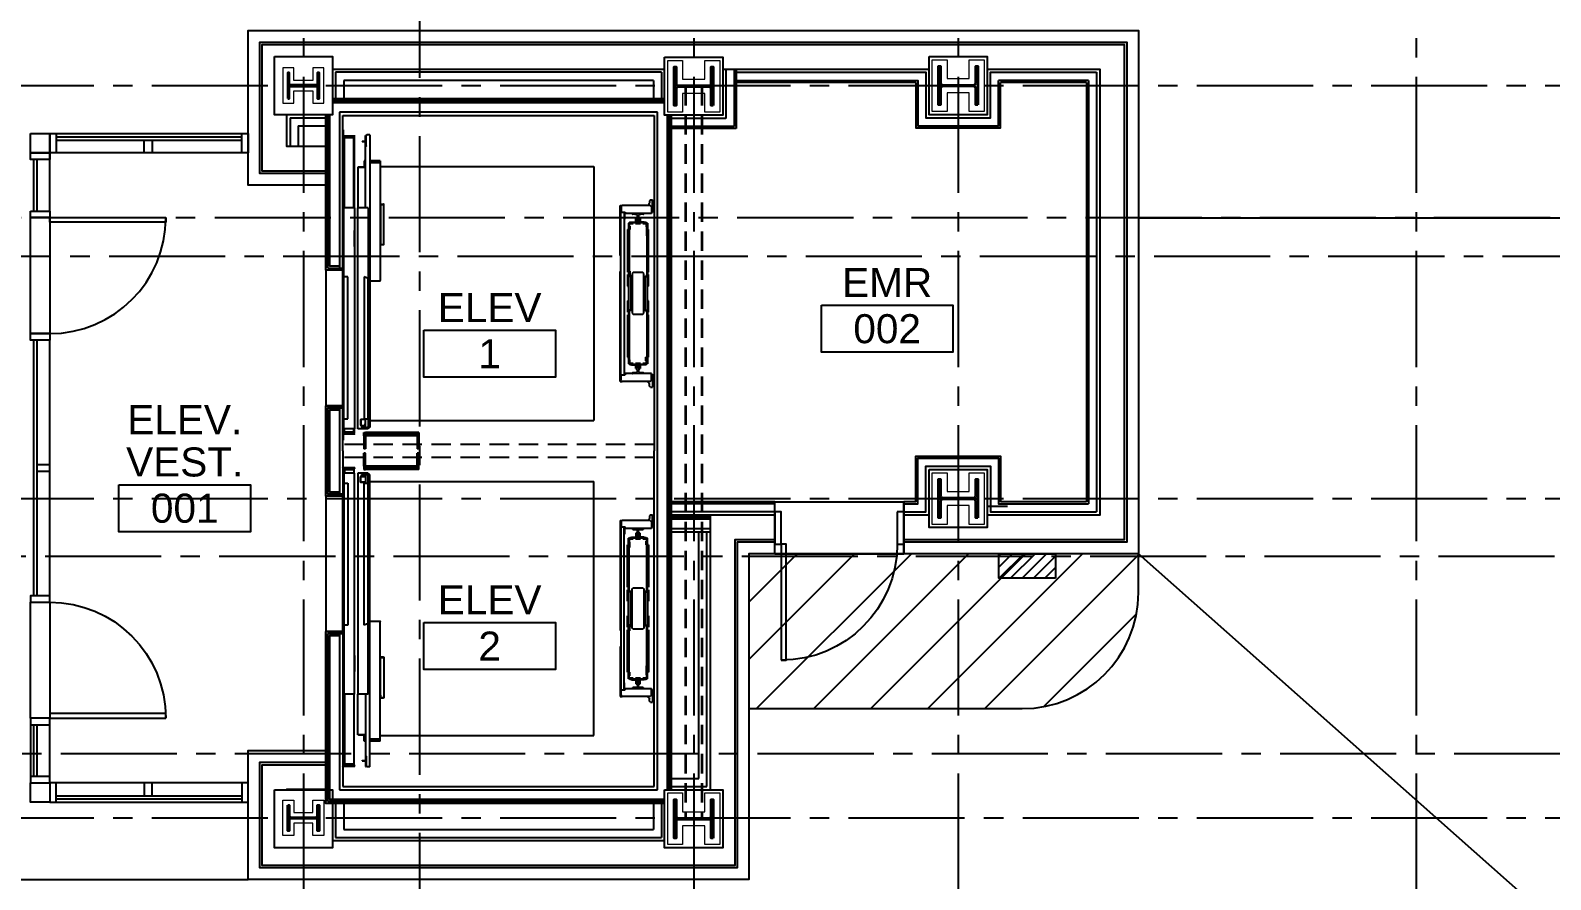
# Model space of a CAD drawing. Header units: inches. Extents: x -19 to 4048, y 0 to 3185.
# Drawn here: x 1810.4 to 2281.7, y 1203.1 to 1466.4 of the extents above; entities that cross this region are included whole.
import ezdxf
from ezdxf.enums import TextEntityAlignment as Align

# ---------------------------------------------------------------- set-up
doc = ezdxf.new("R2010")
doc.units = ezdxf.units.IN
doc.header["$LTSCALE"] = 48
doc.header["$MEASUREMENT"] = 0
for name, pattern in [('CENTER2', [1.125, 0.75, -0.125, 0.125, -0.125]), ('HIDDEN', [0.375, 0.25, -0.125]), ('HIDDEN2', [0.1875, 0.125, -0.0625])]:
    doc.linetypes.add(name, pattern=pattern)
for name, color, linetype in [('_0_Objects', 8, 'Continuous'), ('A-Door', 8, 'Continuous'), ('A-Door-Head', 8, 'Continuous'), ('A-Flor-Evtr', 8, 'Continuous'), ('A-Flor-Spcl', 8, 'Continuous'), ('A-Glaz', 8, 'Continuous'), ('A-Glaz-Sill', 8, 'Continuous'), ('A-Grid(3-32)', 8, 'CENTER2'), ('A-Site-Parking', 8, 'Continuous'), ('A-Site-Pave', 8, 'Continuous'), ('A-Tag-Rm(3-32)', 8, 'Continuous'), ('A-Wall-Full', 8, 'Continuous'), ('A-Wall-Hatch', 8, 'Continuous'), ('A-Wall-Hatch Interior', 8, 'Continuous'), ('S-Site-Curb', 8, 'Continuous'), ('S-Structural Concrete', 8, 'Continuous'), ('S-Wall-CMU', 8, 'Continuous')]:
    doc.layers.add(name, color=color, linetype=linetype)
for name, color, linetype, lineweight in [('A-Detl-Hatch', 8, 'Continuous', 18), ('S-Detl-Hatch', 8, 'Continuous', 18), ('S-Detl-Wide', 8, 'Continuous', 35)]:
    doc.layers.add(name, color=color, linetype=linetype, lineweight=lineweight)
doc.styles.get("Standard").update_dxf_attribs({"font": 'arial.ttf'})
pattern_1 = [(45, (4015.5, 10042.007), (-8.838835, 8.838835), [])]

# ---------------------------------------------------------------- blocks, each defined once
blk = doc.blocks.new('Rm Tag')
blk.add_lwpolyline([(-0.2124, 0.0759), (0.2124, 0.0759), (0.2124, -0.0759), (-0.2124, -0.0759)], close=True)
for p in [(0, 0.2858), (0, 0.1493), (0, 0)]:
    blk.add_attdef('XXX', text='', height=0.0938).set_placement(p, align=Align.MIDDLE_CENTER)
blk = doc.blocks.new('GARAGE FLOOR SLOPE')
at = {"layer": 'A-Site-Pave'}
for p, q in [((2153.88, 1408.26), (3683.5, 1408.26)), ((2358.56, 1122.76), (2153.88, 1304.13))]:
    blk.add_line(p, q, dxfattribs=at)
blk = doc.blocks.new('*U9')
at = {"layer": 'A-Detl-Hatch'}
h = blk.add_hatch(dxfattribs=at)
h.set_pattern_fill('ANSI32', color=256, scale=6, style=0)
h.set_pattern_definition([(45, (0, -4.865), (-1.591, 1.591), []), (45, (1.0607, -4.865), (-1.591, 1.591), [])])
edge = h.paths.add_edge_path()
edge.add_line((3.98, -9.73), (3.98, -9.295))
edge.add_line((3.98, -9.295), (0.645, -9.295))
edge.add_arc((0.645, -8.795), 0.5, 180, 270, ccw=False)
edge.add_line((0.145, -8.795), (0.145, -0.935))
edge.add_arc((0.645, -0.935), 0.5, 90, 180, ccw=False)
edge.add_line((0.645, -0.435), (3.98, -0.435))
edge.add_line((3.98, -0.435), (3.98, 0))
edge.add_line((3.98, 0), (-3.98, 0))
edge.add_line((-3.98, 0), (-3.98, -0.435))
edge.add_line((-3.98, -0.435), (-0.645, -0.435))
edge.add_arc((-0.645, -0.935), 0.5, 0, 90, ccw=False)
edge.add_line((-0.145, -0.935), (-0.145, -8.795))
edge.add_arc((-0.645, -8.795), 0.5, -90, 0, ccw=False)
edge.add_line((-0.645, -9.295), (-3.98, -9.295))
edge.add_line((-3.98, -9.295), (-3.98, -9.73))
edge.add_line((-3.98, -9.73), (3.98, -9.73))
at = {"linetype": 'ByBlock'}
blk.add_lwpolyline([(3.98, -9.73), (3.98, -9.295), (0.645, -9.295, -0.4142136), (0.145, -8.795), (0.145, -0.935, -0.4142136), (0.645, -0.435), (3.98, -0.435), (3.98, 0), (-3.98, 0), (-3.98, -0.435), (-0.645, -0.435, -0.4142136), (-0.145, -0.935), (-0.145, -8.795, -0.4142136), (-0.645, -9.295), (-3.98, -9.295), (-3.98, -9.73)], format="xyb", close=True, dxfattribs=at)
blk = doc.blocks.new('W10X33')
at = {"layer": 'S-Detl-Hatch'}
blk.add_lwpolyline([(13773.28, -7309.78), (13773.28, -7306.34), (13769.45, -7306.34), (13769.45, -7300.48), (13773.28, -7300.48), (13773.28, -7297.05), (13762.32, -7297.05), (13762.32, -7300.48), (13766.16, -7300.48), (13766.16, -7306.34), (13762.32, -7306.34), (13762.32, -7309.78)], close=True, dxfattribs=at)
at = {"layer": 'S-Detl-Wide'}
blk.add_blockref('*U9', (13767.8, -7298.55), dxfattribs=at)
blk = doc.blocks.new('*U10')
at = {"layer": 'A-Detl-Hatch'}
h = blk.add_hatch(dxfattribs=at)
h.set_pattern_fill('ANSI32', color=256, scale=6, style=0)
h.set_pattern_definition([(45, (0, -6.06), (-1.591, 1.591), []), (45, (1.0607, -6.06), (-1.591, 1.591), [])])
edge = h.paths.add_edge_path()
edge.add_line((6, -12.12), (6, -11.515))
edge.add_line((6, -11.515), (0.795, -11.515))
edge.add_arc((0.795, -10.915), 0.6, 180, 270, ccw=False)
edge.add_line((0.195, -10.915), (0.195, -1.205))
edge.add_arc((0.795, -1.205), 0.6, 90, 180, ccw=False)
edge.add_line((0.795, -0.605), (6, -0.605))
edge.add_line((6, -0.605), (6, 0))
edge.add_line((6, 0), (-6, 0))
edge.add_line((-6, 0), (-6, -0.605))
edge.add_line((-6, -0.605), (-0.795, -0.605))
edge.add_arc((-0.795, -1.205), 0.6, 0, 90, ccw=False)
edge.add_line((-0.195, -1.205), (-0.195, -10.915))
edge.add_arc((-0.795, -10.915), 0.6, 270, 360, ccw=False)
edge.add_line((-0.795, -11.515), (-6, -11.515))
edge.add_line((-6, -11.515), (-6, -12.12))
edge.add_line((-6, -12.12), (6, -12.12))
at = {"linetype": 'ByBlock'}
blk.add_lwpolyline([(6, -12.12), (6, -11.515), (0.795, -11.515, -0.4142136), (0.195, -10.915), (0.195, -1.205, -0.4142136), (0.795, -0.605), (6, -0.605), (6, 0), (-6, 0), (-6, -0.605), (-0.795, -0.605, -0.4142136), (-0.195, -1.205), (-0.195, -10.915, -0.4142136), (-0.795, -11.515), (-6, -11.515), (-6, -12.12)], format="xyb", close=True, dxfattribs=at)
blk = doc.blocks.new('W12X65')
at = {"layer": 'S-Detl-Hatch'}
blk.add_lwpolyline([(13860.59, -7310.28), (13860.59, -7305.67), (13854.79, -7305.67), (13854.79, -7298.76), (13860.59, -7298.76), (13860.59, -7294.16), (13844.59, -7294.16), (13844.59, -7298.76), (13850.4, -7298.76), (13850.4, -7305.67), (13844.59, -7305.67), (13844.59, -7310.28)], close=True, dxfattribs=at)
at = {"layer": 'S-Detl-Wide'}
blk.add_blockref('*U10', (13852.59, -7296.16), dxfattribs=at)
blk = doc.blocks.new('LOWER LEVEL - STRUCTURAL GRID')
at = {"layer": 'A-Grid(3-32)'}
for p, q in [((-2120.5, -7402.01), (-2120.5, -9409.77)), ((-1999.5, -7402.01), (-1999.5, -9409.77)), ((-1917.5, -7402.01), (-1917.5, -9409.77)), ((-1775.5, -7402.01), (-1775.5, -9409.77)), ((-2084.5, -7420.37), (-2084.5, -9391.39)), ((-3895.5, -8592.75), (-146.75, -8592.75)), ((-168, -8633.75), (-3874.25, -8633.75)), ((-146.75, -8645.75), (-3895.5, -8645.75)), ((-3895.5, -8720.75), (-146.75, -8720.75)), ((-166.59, -8738.75), (-3875.66, -8738.75)), ((-3869.7, -8799.75), (-172.55, -8799.75)), ((-3895.5, -8819.75), (-146.75, -8819.75))]:
    blk.add_line(p, q, dxfattribs=at)
at = {"layer": 'S-Detl-Wide', "linetype": 'HIDDEN2'}
for p, q in [((-2002, -8592.94), (-2002, -8819.55)), ((-1997, -8592.94), (-1997, -8819.55))]:
    blk.add_line(p, q, dxfattribs=at)
at = {"layer": 'S-Structural Concrete'}
for points in [[(-2129.5, -8583.75), (-2111.5, -8583.75), (-2111.5, -8601.75), (-2129.5, -8601.75)], [(-2008.5, -8583.94), (-1990.5, -8583.94), (-1990.5, -8601.94), (-2008.5, -8601.94)], [(-1926.5, -8583.75), (-1908.5, -8583.75), (-1908.5, -8601.75), (-1926.5, -8601.75)], [(-1926.5, -8711.75), (-1908.5, -8711.75), (-1908.5, -8729.75), (-1926.5, -8729.75)], [(-2129.5, -8811.01), (-2111.5, -8811.01), (-2111.5, -8829.01), (-2129.5, -8829.01)], [(-2008.5, -8811.01), (-1990.5, -8811.01), (-1990.5, -8829.01), (-2008.5, -8829.01)]]:
    blk.add_lwpolyline(points, close=True, dxfattribs=at)
at = {"xscale": -1}
for name, p, rotation in [('W12X65', (-9301.72, 5259.65), 90), ('W12X65', (-9219.72, 5259.84), 90), ('W12X65', (-9219.72, 5131.84), 90), ('W12X65', (-9301.72, 5032.58), 90), ('W10X33', (5182.91, -22587.55), 270)]:
    blk.add_blockref(name, p, dxfattribs=dict(at, rotation=rotation))
at = {"rotation": 270}
blk.add_blockref('W10X33', (5182.91, 5175.05), dxfattribs=at)
blk = doc.blocks.new('Otis Elev. Gen 2')
at = {"layer": 'A-Flor-Evtr'}
for p, q in [((-71.91, 13.01), (-75.85, 13.01)), ((-75.85, 12.34), (-75.85, 13.01)), ((-75.85, 12.34), (-75.54, 12.02)), ((-75.54, 12.02), (-74.83, 12.02)), ((-74.55, 11.91), (-74.12, 11.47)), ((-73.72, 12.64), (-74.12, 12.25)), ((-74.12, 12.25), (-74.12, 3.62)), ((-73.72, 12.64), (-71.68, 12.64)), ((-71.91, 12.64), (-71.91, 13.01)), ((-71.68, 10.2), (-71.68, 12.64)), ((-71.68, 6.78), (-71.68, 10.2)), ((-71.64, 10.24), (-71.48, 10.24)), ((-71.36, 10.14), (-71.25, 8.8)), ((-68.96, 10.46), (-68.84, 10.46)), ((-68.96, 10.46), (-68.96, 9.16)), ((-68.84, 10.99), (-68.84, 6)), ((-68.72, 10.99), (-68.72, 6)), ((-68.61, 11.41), (-52.05, 11.41)), ((-68.61, 11.41), (-68.61, 11.23)), ((-68.61, 11.23), (-68.6, 11.23)), ((-67.43, 11.23), (-68.6, 11.23)), ((-67.43, 11.11), (-68.6, 11.11)), ((-68.6, 10.79), (-68.6, 11.11)), ((-68.6, 10.79), (-68.46, 10.79)), ((-68.57, 9.95), (-68.57, 10.79)), ((-68.46, 10.94), (-68.46, 9.95)), ((-67.43, 11.23), (-52.05, 11.23)), ((-67.43, 11.11), (-64.66, 11.11)), ((-53.44, 11.76), (-66.61, 11.76)), ((-66.61, 11.76), (-66.61, 11.41)), ((-52.98, 10.3), (-53.29, 9.99)), ((-53.29, 9.99), (-53.29, 7)), ((-40.69, 10.3), (-52.98, 10.3)), ((-49.09, 11.76), (-52.67, 11.76)), ((-52.11, 10.3), (-52.11, 10.85)), ((-41.62, 11.47), (-52.05, 11.47)), ((-52.05, 10.72), (-52.05, 11.47)), ((-41.62, 10.72), (-52.05, 10.72)), ((-52.05, 10.52), (-52.05, 10.3)), ((-51.99, 10.58), (-51.91, 10.58)), ((-51.85, 10.52), (-51.85, 10.3)), ((-49.49, 10.52), (-49.49, 10.3)), ((-49.43, 10.58), (-49.35, 10.58)), ((-49.29, 10.52), (-49.29, 10.3)), ((-49.09, 11.76), (-49.09, 11.47)), ((-46.93, 10.52), (-46.93, 10.3)), ((-46.87, 10.58), (-46.79, 10.58)), ((-46.73, 10.52), (-46.73, 10.3)), ((-41, 11.76), (-44.58, 11.76)), ((-44.58, 11.76), (-44.58, 11.47)), ((-44.37, 10.52), (-44.37, 10.3)), ((-44.32, 10.58), (-44.24, 10.58)), ((-44.18, 10.52), (-44.18, 10.3)), ((-41.82, 10.52), (-41.82, 10.3)), ((-41.76, 10.58), (-41.68, 10.58)), ((-41.62, 10.72), (-41.62, 11.47)), ((-41.62, 11.41), (-25.06, 11.41)), ((-41.62, 11.23), (-26.24, 11.23)), ((-41.62, 10.52), (-41.62, 10.3)), ((-41.56, 10.85), (-41.56, 10.3)), ((-40.38, 9.99), (-40.69, 10.3)), ((-40.38, 7), (-40.38, 9.99)), ((-27.06, 11.76), (-40.23, 11.76)), ((-27.06, 11.76), (-27.06, 11.41)), ((-27.06, 11.23), (-27.06, 10.97)), ((-26.04, 11.09), (-27.06, 11.09)), ((-25.96, 10.97), (-27.06, 10.97)), ((-25.07, 11.23), (-26.24, 11.23)), ((-26.24, 11.23), (-26.24, 11.11)), ((-25.07, 11.11), (-26.24, 11.11)), ((-25.21, 9.95), (-25.21, 10.97)), ((-25.1, 11.09), (-25.19, 11.09)), ((-25.1, 9.95), (-25.1, 11.09)), ((-25.07, 11.23), (-25.06, 11.23)), ((-25.06, 11.41), (-25.06, 11.23)), ((-24.95, 6), (-24.95, 10.99)), ((-24.83, 6), (-24.83, 10.99)), ((-24.71, 10.46), (-24.83, 10.46)), ((-24.71, 10.46), (-24.71, 9.16)), ((-22.42, 8.8), (-22.31, 10.14)), ((-22.19, 10.24), (-22.03, 10.24)), ((-19.94, 12.64), (-21.99, 12.64)), ((-21.99, 12.64), (-21.99, 10.2)), ((-21.99, 10.2), (-21.99, 6.78)), ((-21.76, 13.01), (-17.82, 13.01)), ((-21.76, 12.64), (-21.76, 13.01)), ((-19.55, 12.25), (-19.94, 12.64)), ((-19.55, 12.25), (-19.55, 3.62)), ((-19.12, 11.91), (-19.55, 11.47)), ((-18.13, 12.02), (-18.84, 12.02)), ((-17.82, 12.34), (-18.13, 12.02)), ((-17.82, 12.34), (-17.82, 13.01)), ((-71.68, 4.53), (-71.68, 6.78)), ((-71.48, 6.74), (-71.64, 6.74)), ((-71.25, 8.18), (-71.36, 6.85)), ((-71.12, 8.69), (-70.67, 8.69)), ((-70.67, 8.3), (-71.12, 8.3)), ((-70.67, 8.69), (-70.55, 8.8)), ((-70.55, 8.18), (-70.67, 8.3)), ((-70.55, 8.8), (-69.28, 8.8)), ((-69.28, 8.18), (-70.55, 8.18)), ((-70.15, 9.2), (-69.08, 9.2)), ((-70.15, 9.08), (-70.15, 9.2)), ((-70.15, 9.08), (-69.08, 9.08)), ((-70.15, 9.07), (-69.15, 9.07)), ((-70.15, 8.88), (-70.15, 9.07)), ((-69.23, 8.88), (-70.15, 8.88)), ((-70.15, 8.88), (-70.09, 8.82)), ((-70.15, 8.11), (-70.09, 8.17)), ((-70.15, 8.11), (-69.23, 8.11)), ((-70.15, 7.91), (-70.15, 8.11)), ((-69.15, 7.91), (-70.15, 7.91)), ((-69.08, 7.91), (-70.15, 7.91)), ((-70.15, 7.91), (-70.15, 7.79)), ((-69.08, 7.79), (-70.15, 7.79)), ((-69.27, 8.82), (-70.09, 8.82)), ((-70.09, 8.17), (-69.27, 8.17)), ((-69.9, 9.08), (-69.9, 9.07)), ((-69.9, 7.91), (-69.9, 7.91)), ((-69.51, 9.08), (-69.51, 9.07)), ((-69.51, 7.91), (-69.51, 7.91)), ((-69.28, 8.8), (-69.24, 8.77)), ((-69.24, 8.22), (-69.28, 8.18)), ((-69.15, 9.01), (-69.27, 8.82)), ((-69.15, 7.98), (-69.27, 8.17)), ((-69.24, 8.77), (-69.24, 8.22)), ((-69.21, 8.76), (-69.03, 8.88)), ((-69.21, 8.23), (-69.21, 8.76)), ((-69.03, 8.1), (-69.21, 8.23)), ((-69.15, 8.19), (-69.15, 8.8)), ((-68.96, 8.96), (-68.96, 8.03)), ((-68.96, 8.88), (-68.96, 8.1)), ((-68.96, 6.52), (-68.96, 7.82)), ((-68.96, 6.52), (-68.84, 6.52)), ((-68.61, 5.76), (-52.05, 5.76)), ((-68.61, 5.76), (-68.61, 5.58)), ((-68.61, 5.58), (-52.05, 5.58)), ((-68.57, 7.74), (-68.57, 9.24)), ((-68.57, 5.89), (-68.57, 7.04)), ((-68.48, 5.89), (-68.57, 5.89)), ((-68.46, 9.24), (-68.46, 7.74)), ((-68.46, 7.04), (-68.46, 6.01)), ((-67.71, 6.01), (-66.61, 6.01)), ((-66.61, 5.89), (-67.63, 5.89)), ((-66.61, 5.76), (-66.61, 6.01)), ((-66.61, 5.22), (-66.61, 5.58)), ((-66.61, 5.22), (-53.44, 5.22)), ((-53.76, 5.94), (-52.49, 5.94)), ((-53.76, 5.76), (-53.76, 5.94)), ((-53.29, 7), (-52.98, 6.68)), ((-52.98, 6.68), (-40.69, 6.68)), ((-52.67, 5.22), (-49.09, 5.22)), ((-52.29, 6.13), (-52.29, 6.68)), ((-52.11, 6.13), (-52.11, 6.68)), ((-52.05, 6.68), (-52.05, 6.46)), ((-52.05, 6.26), (-41.62, 6.26)), ((-52.05, 6.26), (-52.05, 5.51)), ((-52.05, 5.51), (-41.62, 5.51)), ((-51.99, 6.41), (-51.91, 6.41)), ((-51.85, 6.68), (-51.85, 6.46)), ((-49.49, 6.68), (-49.49, 6.46)), ((-49.43, 6.41), (-49.35, 6.41)), ((-49.29, 6.68), (-49.29, 6.46)), ((-49.09, 5.22), (-49.09, 5.51)), ((-46.93, 6.68), (-46.93, 6.46)), ((-46.87, 6.41), (-46.79, 6.41)), ((-46.73, 6.68), (-46.73, 6.46)), ((-44.58, 5.22), (-44.58, 5.51)), ((-44.58, 5.22), (-41, 5.22)), ((-44.37, 6.68), (-44.37, 6.46)), ((-44.32, 6.41), (-44.24, 6.41)), ((-44.18, 6.68), (-44.18, 6.46)), ((-41.82, 6.68), (-41.82, 6.46)), ((-41.76, 6.41), (-41.68, 6.41)), ((-41.62, 6.68), (-41.62, 6.46)), ((-41.62, 6.26), (-41.62, 5.51)), ((-41.62, 5.76), (-25.06, 5.76)), ((-41.62, 5.58), (-25.06, 5.58)), ((-41.56, 6.68), (-41.56, 6.13)), ((-40.69, 6.68), (-40.38, 7)), ((-40.23, 5.22), (-27.06, 5.22)), ((-26.24, 5.88), (-27.94, 5.88)), ((-27.06, 5.22), (-27.06, 5.58)), ((-26.24, 5.88), (-25.07, 5.88)), ((-25.27, 6.05), (-25.07, 6.05)), ((-25.21, 7.74), (-25.21, 9.24)), ((-25.21, 6.05), (-25.21, 7.04)), ((-25.1, 7.74), (-25.1, 9.24)), ((-25.1, 6.19), (-25.1, 7.04)), ((-25.06, 5.76), (-25.06, 5.58)), ((-24.71, 6.52), (-24.83, 6.52)), ((-24.71, 8.03), (-24.71, 8.96)), ((-24.71, 8.1), (-24.71, 8.88)), ((-24.71, 6.52), (-24.71, 7.82)), ((-24.64, 8.88), (-24.46, 8.76)), ((-24.64, 8.1), (-24.46, 8.23)), ((-24.59, 9.2), (-23.52, 9.2)), ((-24.59, 9.08), (-23.52, 9.08)), ((-23.52, 7.91), (-24.59, 7.91)), ((-23.52, 7.79), (-24.59, 7.79)), ((-24.52, 9.07), (-23.52, 9.07)), ((-24.52, 9.01), (-24.4, 8.82)), ((-24.52, 8.8), (-24.52, 8.19)), ((-24.52, 7.98), (-24.4, 8.17)), ((-23.52, 7.91), (-24.52, 7.91)), ((-24.46, 8.76), (-24.46, 8.23)), ((-23.52, 8.88), (-24.44, 8.88)), ((-24.44, 8.11), (-23.52, 8.11)), ((-24.43, 8.77), (-24.39, 8.8)), ((-24.43, 8.22), (-24.43, 8.77)), ((-24.39, 8.18), (-24.43, 8.22)), ((-23.58, 8.82), (-24.4, 8.82)), ((-24.4, 8.17), (-23.58, 8.17)), ((-24.39, 8.8), (-23.12, 8.8)), ((-23.12, 8.18), (-24.39, 8.18)), ((-24.16, 9.07), (-24.16, 9.08)), ((-24.16, 7.91), (-24.16, 7.91)), ((-23.77, 9.07), (-23.77, 9.08)), ((-23.77, 7.91), (-23.77, 7.91)), ((-23.52, 8.88), (-23.58, 8.82)), ((-23.52, 8.11), (-23.58, 8.17)), ((-23.52, 9.08), (-23.52, 9.2)), ((-23.52, 9.07), (-23.52, 8.88)), ((-23.52, 8.11), (-23.52, 7.91)), ((-23.52, 7.91), (-23.52, 7.79)), ((-23.12, 8.8), (-23, 8.69)), ((-23, 8.3), (-23.12, 8.18)), ((-23, 8.69), (-22.55, 8.69)), ((-22.55, 8.3), (-23, 8.3)), ((-22.31, 6.85), (-22.42, 8.18)), ((-22.03, 6.74), (-22.19, 6.74)), ((-21.99, 6.78), (-21.99, 4.53)), ((-74.12, 3.62), (-73.72, 3.23)), ((-74.12, 3.02), (-74.12, 3.62)), ((-19.55, 3.14), (-74.12, 3.14)), ((-58.61, 3.02), (-74.12, 3.02)), ((-73.72, 3.23), (-72.04, 3.23)), ((-72.04, 4.53), (-71.68, 4.53)), ((-72.04, 3.23), (-72.04, 4.53)), ((-72.04, 4.16), (-21.57, 4.16)), ((-71.48, 4.33), (-69.9, 4.33)), ((-69.9, 4.16), (-69.9, 4.33)), ((-19.55, 3.02), (-53.61, 3.02)), ((-22.19, 4.33), (-23.77, 4.33)), ((-23.77, 4.16), (-23.77, 4.33)), ((-21.99, 4.53), (-21.57, 4.53)), ((-21.63, 4.16), (-21.63, 4.53)), ((-21.57, 3.23), (-21.57, 4.53)), ((-19.94, 3.23), (-21.57, 3.23)), ((-19.55, 3.02), (-19.55, 3.62)), ((-86.2, -71.44), (-86.2, -5.24)), ((-86.2, -5.24), (-7.46, -5.24)), ((-7.46, -74.6), (-7.46, -5.24)), ((-3.71, -59.49), (-3.71, -75.99)), ((-3.71, -59.49), (1.29, -59.49)), ((-3.71, -59.99), (1.29, -59.99)), ((-3.21, -76.49), (-3.21, -59.49)), ((-2.71, -59.49), (-2.71, -75.99)), ((1.29, -59.49), (1.29, -59.99)), ((-74.54, -71.32), (-74.54, -70.38)), ((-74.48, -71.32), (-74.48, -70.38)), ((-74.42, -70.26), (-74.42, -70.32)), ((-62.04, -70.26), (-74.42, -70.26)), ((-74.42, -71.36), (-74.42, -70.32)), ((-62.04, -70.26), (-62.04, -70.32)), ((-62.04, -71.36), (-62.04, -70.32)), ((-61.92, -70.38), (-61.92, -71.32)), ((-95.97, -74.6), (-95.97, -75.55)), ((-95.97, -74.6), (-5.26, -74.6)), ((-87.96, -71.44), (-87.96, -74.6)), ((-87.96, -71.44), (-50.86, -71.44)), ((-87.32, -71.44), (-87.32, -74.6)), ((-74.42, -71.36), (-62.04, -71.36)), ((-73.67, -71.38), (-74.42, -71.38)), ((-73.67, -71.44), (-73.67, -71.38)), ((-73.39, -75.13), (-73.39, -78.4)), ((-73.39, -75.13), (-4.87, -75.13)), ((-51.5, -75.13), (-52, -76.38)), ((-8, -75.13), (-51.5, -75.13)), ((-50.75, -74.6), (-50.75, -71.55)), ((-8, -76.38), (-8, -75.13)), ((-5.26, -74.6), (-5.26, -75.55)), ((-5.24, -77.05), (-5.24, -75.13)), ((-4.87, -75.13), (-4.87, -78.4)), ((-95.97, -75.55), (-95.74, -75.78)), ((-95.78, -75.96), (-95.78, -75.74)), ((-73.39, -75.96), (-95.78, -75.96)), ((-92.61, -75.78), (-95.74, -75.78)), ((-95.71, -82.68), (-95.71, -79.25)), ((-95.71, -79.25), (-95.59, -79.25)), ((-95.59, -79.25), (-95.59, -82.68)), ((-95.52, -79.74), (-95.59, -79.74)), ((-95.59, -79.81), (-95.52, -79.81)), ((-95.52, -79.74), (-95.52, -82.3)), ((-95.32, -79.55), (-95.32, -79.47)), ((-95.32, -79.47), (-73.39, -79.47)), ((-95.32, -79.55), (-95.08, -79.55)), ((-95.08, -79.47), (-95.08, -79.57)), ((-95.08, -79.57), (-95.08, -82.5)), ((-73.39, -79.57), (-95.08, -79.57)), ((-94.04, -77.03), (-94.04, -75.96)), ((-94.04, -77.03), (-93.93, -77.03)), ((-93.93, -77.03), (-93.93, -75.96)), ((-92.61, -75.78), (-92.49, -75.67)), ((-92.49, -75.67), (-92.37, -75.78)), ((-87.96, -75.96), (-87.96, -76.36)), ((-87.96, -76.36), (-85.98, -76.36)), ((-85.98, -78.16), (-85.98, -75.96)), ((-85.97, -78.16), (-85.98, -78.16)), ((-85.97, -75.96), (-85.97, -78.39)), ((-85.97, -78.39), (-73.39, -78.39)), ((-4.87, -78.4), (-73.39, -78.4)), ((-73.39, -79.38), (-73.39, -82.66)), ((-73.39, -79.38), (-4.87, -79.38)), ((-61.39, -79.38), (-66.39, -79.38)), ((-52, -76.38), (-8, -76.38)), ((-5.46, -75.96), (-8.05, -75.96)), ((-7.76, -75.96), (-7.76, -77.39)), ((-7.71, -75.96), (-7.71, -77.39)), ((-7.65, -77.45), (-5.98, -77.45)), ((-7.65, -77.5), (-5.98, -77.5)), ((-6.05, -76.13), (-6.05, -76.4)), ((-6.04, -76.07), (-6.02, -76.07)), ((-6, -76.13), (-6, -76.4)), ((-5.92, -77.39), (-5.92, -76.13)), ((-5.87, -75.96), (-5.87, -76.13)), ((-5.87, -77.39), (-5.87, -76.13)), ((-5.79, -77.21), (-5.87, -77.21)), ((-5.79, -75.96), (-5.79, -77.21)), ((-5.79, -77.21), (-5.4, -77.21)), ((-5.5, -75.78), (-5.26, -75.55)), ((-5.46, -75.96), (-5.46, -75.74)), ((-5.24, -77.05), (-5.4, -77.21)), ((-4.87, -79.38), (-4.87, -82.66)), ((-4.87, -79.47), (-3.59, -79.47)), ((-3.82, -79.57), (-4.87, -79.57)), ((-3.82, -79.47), (-3.82, -79.57)), ((-3.59, -79.55), (-3.82, -79.55)), ((-3.82, -79.57), (-3.82, -82.5)), ((-3.71, -76.49), (-3.71, -75.99)), ((-2.71, -75.99), (-3.71, -75.99)), ((-2.71, -76.49), (-3.71, -76.49)), ((-3.59, -79.55), (-3.59, -79.47)), ((-3.39, -79.74), (-3.31, -79.74)), ((-3.39, -79.74), (-3.39, -82.3)), ((-3.31, -79.81), (-3.39, -79.81)), ((-3.19, -79.25), (-3.31, -79.25)), ((-3.31, -82.68), (-3.31, -79.25)), ((-3.19, -79.25), (-3.19, -82.68)), ((-2.71, -76.49), (-2.71, -75.99)), ((-2.71, -75.99), (1.29, -75.99)), ((-2.71, -76.49), (1.29, -76.49)), ((1.29, -75.99), (1.29, -76.49)), ((-97.56, -82.87), (-97.56, -82.99)), ((-97.56, -82.87), (-95.91, -82.87)), ((-73.39, -82.5), (-95.32, -82.5)), ((-93.82, -82.58), (-95.32, -82.58)), ((-93.82, -82.58), (-93.82, -82.5)), ((-4.87, -82.66), (-73.39, -82.66)), ((-52, -81.41), (-52, -82.66)), ((-8, -81.41), (-52, -81.41)), ((-8, -82.66), (-8, -81.41)), ((-5.08, -82.58), (-5.08, -82.5)), ((-3.59, -82.58), (-5.08, -82.58)), ((-3.59, -82.5), (-4.87, -82.5)), ((-3, -82.87), (-1.34, -82.87)), ((-1.34, -82.87), (-1.34, -82.99))]:
    blk.add_line(p, q, dxfattribs=at)
at = {"layer": 'A-Flor-Evtr', "linetype": 'HIDDEN2'}
blk.add_line((0, 13.51), (0, -82.99), dxfattribs=at)
at = {"layer": 'A-Flor-Evtr'}
for centre, radius, start, end in [((-74.83, 11.63), 0.394, 45, 90), ((-71.64, 10.2), 0.0394, 90, 180), ((-71.48, 10.13), 0.118, 4.6316, 90), ((-68.6, 10.99), 0.241, 90, 180), ((-68.6, 10.99), 0.118, 90, 180), ((-52.49, 10.85), 0.376, 0, 90), ((-51.99, 10.52), 0.0591, 90, 180), ((-51.91, 10.52), 0.0591, 360, 90), ((-51.79, 10.48), 0.0591, 180, 273.6144), ((-50.67, -7.26), 17.72, 86.3856, 93.6144), ((-49.55, 10.48), 0.0591, 266.3856, 360), ((-49.43, 10.52), 0.0591, 90, 180), ((-49.35, 10.52), 0.0591, 360, 90), ((-49.23, 10.48), 0.0591, 180, 273.6144), ((-48.11, -7.26), 17.72, 86.3856, 93.6144), ((-46.99, 10.48), 0.0591, 266.3856, 360), ((-46.87, 10.52), 0.0591, 90, 180), ((-46.79, 10.52), 0.0591, 360, 90), ((-46.67, 10.48), 0.0591, 180, 273.6144), ((-45.55, -7.26), 17.72, 86.3856, 93.6144), ((-44.43, 10.48), 0.0591, 266.3856, 360), ((-44.32, 10.52), 0.0591, 90, 180), ((-44.24, 10.52), 0.0591, 360, 90), ((-44.12, 10.48), 0.0591, 180, 273.6144), ((-43, -7.26), 17.72, 86.3856, 93.6144), ((-41.88, 10.48), 0.0591, 266.3856, 360), ((-41.76, 10.52), 0.0591, 90, 180), ((-41.68, 10.52), 0.0591, 360, 90), ((-41.18, 10.85), 0.376, 90, 180), ((-25.07, 10.99), 0.241, 0, 90), ((-25.07, 10.99), 0.118, 0, 90), ((-22.19, 10.13), 0.118, 90, 175.3684), ((-22.03, 10.2), 0.0394, 0, 90), ((-18.84, 11.63), 0.394, 90, 135), ((-71.64, 6.78), 0.0394, 180, 270), ((-71.48, 6.86), 0.118, 270, 355.3684), ((-71.12, 8.81), 0.126, 184.6316, 270), ((-71.12, 8.17), 0.126, 90, 175.3684), ((-69.15, 8.88), 0.19, 0, 90), ((-69.15, 8.88), 0.125, 0, 90), ((-69.15, 8.1), 0.19, 270, 0), ((-69.15, 8.1), 0.125, 270, 0), ((-69.08, 8.96), 0.238, 0, 90), ((-69.08, 8.96), 0.118, 0, 90), ((-69.08, 8.03), 0.238, 270, 0), ((-69.08, 8.03), 0.118, 270, 0), ((-68.6, 6), 0.241, 180, 270), ((-68.6, 6), 0.118, 180, 270), ((-52.49, 6.13), 0.376, 270, 0), ((-52.49, 6.13), 0.197, 270, 0), ((-51.99, 6.46), 0.0591, 180, 270), ((-51.91, 6.46), 0.0591, 270, 0), ((-51.79, 6.5), 0.0591, 86.3856, 180), ((-50.67, 24.24), 17.72, 266.3856, 273.6144), ((-49.55, 6.5), 0.0591, 0, 93.6144), ((-49.43, 6.46), 0.0591, 180, 270), ((-49.35, 6.46), 0.0591, 270, 0), ((-49.23, 6.5), 0.0591, 86.3856, 180), ((-48.11, 24.24), 17.72, 266.3856, 273.6144), ((-46.99, 6.5), 0.0591, 0, 93.6144), ((-46.87, 6.46), 0.0591, 180, 270), ((-46.79, 6.46), 0.0591, 270, 0), ((-46.67, 6.5), 0.0591, 86.3856, 180), ((-45.55, 24.24), 17.72, 266.3856, 273.6144), ((-44.43, 6.5), 0.0591, 0, 93.6144), ((-44.32, 6.46), 0.0591, 180, 270), ((-44.24, 6.46), 0.0591, 270, 0), ((-44.12, 6.5), 0.0591, 86.3856, 180), ((-43, 24.24), 17.72, 266.3856, 273.6144), ((-41.88, 6.5), 0.0591, 0, 93.6144), ((-41.76, 6.46), 0.0591, 180, 270), ((-41.68, 6.46), 0.0591, 270, 0), ((-41.18, 6.13), 0.376, 180, 270), ((-25.07, 6), 0.241, 270, 0), ((-25.07, 6), 0.118, 270, 0), ((-24.59, 8.96), 0.238, 90, 180), ((-24.59, 8.03), 0.238, 180, 270), ((-24.59, 8.96), 0.118, 90, 180), ((-24.52, 8.88), 0.19, 90, 180), ((-24.52, 8.1), 0.19, 180, 270), ((-24.59, 8.03), 0.118, 180, 270), ((-24.52, 8.88), 0.125, 90, 180), ((-24.52, 8.1), 0.125, 180, 270), ((-22.55, 8.81), 0.126, 270, 355.3684), ((-22.55, 8.17), 0.126, 4.6316, 90), ((-22.19, 6.86), 0.118, 184.6316, 270), ((-22.03, 6.78), 0.0394, 270, 0), ((-71.48, 4.53), 0.365, 180, 270), ((-71.48, 4.53), 0.197, 180, 270), ((-22.19, 4.53), 0.365, 270, 0), ((-22.19, 4.53), 0.197, 270, 0), ((-74.42, -70.38), 0.119, 90, 180), ((-74.42, -70.38), 0.0591, 90, 180), ((-62.04, -70.38), 0.119, 0, 90), ((-74.42, -71.32), 0.119, 180, 270), ((-74.42, -71.32), 0.0591, 180, 270), ((-62.04, -71.32), 0.119, 270, 0), ((-50.86, -71.55), 0.111, 0, 90), ((-95.32, -79.74), 0.276, 90, 180), ((-95.32, -79.74), 0.197, 90, 180), ((-7.65, -77.39), 0.111, 180, 270), ((-7.65, -77.39), 0.063, 180, 270), ((-5.96, -76.13), 0.0886, 0, 180), ((-5.96, -76.13), 0.0408, 0, 180), ((-5.98, -77.39), 0.111, 270, 0), ((-5.98, -77.39), 0.063, 270, 0), ((-5.97, -75.96), 0.133, 303.3328, 318.0445), ((-3.59, -79.74), 0.276, 0, 90), ((-3.59, -79.74), 0.197, 0, 90), ((-95.91, -82.68), 0.315, 270, 0), ((-95.91, -82.68), 0.197, 270, 0), ((-95.32, -82.3), 0.276, 180, 270), ((-95.32, -82.3), 0.197, 180, 270), ((-3.59, -82.3), 0.276, 270, 0), ((-3.59, -82.3), 0.197, 270, 0), ((-3, -82.68), 0.315, 180, 270), ((-3, -82.68), 0.197, 180, 270)]:
    blk.add_arc(centre, radius, start, end, dxfattribs=at)
at = {"layer": 'A-Wall-Full'}
for p, q in [((-102, -82.99), (-102, 13.51)), ((-102, 13.51), (2, 13.51)), ((-54, -82.99), (-102, -82.99)), ((-54, -82.99), (-54, -88.24)), ((2, -82.99), (-12, -82.99)), ((-12, -82.99), (-12, -88.24))]:
    blk.add_line(p, q, dxfattribs=at)
blk = doc.blocks.new('Elev-otis gen2')
at = {"layer": 'A-Wall-Full'}
for points in [[(4, -107), (4, -4)], [(9.19, -2), (218.26, -2)], [(222.5, -4), (222.5, -109), (169.25, -109)], [(57.25, -109), (9, -109)], [(127.25, -109), (99.25, -109)]]:
    blk.add_lwpolyline(points, dxfattribs=at)
at = {"layer": 'A-Wall-Hatch Interior'}
for p, q in [((4.62, -107), (4.62, -4)), ((9.19, -2.62), (218.26, -2.62)), ((221.88, -4), (221.88, -108.38)), ((218.25, -6.25), (8.25, -6.25)), ((8.25, -6.25), (8.25, -104.75)), ((218.25, -104.75), (218.25, -6.25)), ((8.25, -104.75), (56.62, -104.75)), ((56.62, -108.38), (9, -108.38)), ((56.62, -108.38), (56.62, -103.75)), ((99.87, -104.75), (126.63, -104.75)), ((169.88, -108.38), (169.88, -103.75)), ((169.88, -104.75), (218.25, -104.75)), ((221.88, -108.38), (169.88, -108.38))]:
    blk.add_line(p, q, dxfattribs=at)
for points in [[(5.25, -107), (5.25, -4)], [(9.19, -3.25), (218.26, -3.25)], [(221.25, -4), (221.25, -107.75), (170.5, -107.75), (170.5, -104.75)], [(56, -104.75), (56, -107.75), (9, -107.75)], [(126.63, -103.75), (126.63, -108.38), (99.87, -108.38), (99.87, -103.75)], [(126, -104.75), (126, -107.75), (100.5, -107.75), (100.5, -104.75)]]:
    blk.add_lwpolyline(points, dxfattribs=at)
blk.add_blockref('Otis Elev. Gen 2', (111.25, -20.76))
at = {"xscale": -1}
blk.add_blockref('Otis Elev. Gen 2', (115.25, -20.76), dxfattribs=at)
blk = doc.blocks.new('Door 36in')
blk.add_lwpolyline([(0, 36), (1.5, 36), (1.5, 0), (0, 0)], close=True)
blk.add_arc((0, 0), 36, 0, 90)
blk = doc.blocks.new('LOWER LEVEL - CORE & SHELL')
at = {"layer": 'A-Door'}
for points in [[(-1974.38, -8724.88), (-1974.38, -8734.88), (-1972.38, -8734.88), (-1972.38, -8724.88)], [(-1936.38, -8724.88), (-1936.38, -8734.88), (-1934.38, -8734.88), (-1934.38, -8724.88)]]:
    blk.add_lwpolyline(points, close=True, dxfattribs=at)
at = {"layer": 'A-Door-Head'}
for points in [[(-2205.13, -8633.62), (-2199.13, -8633.62), (-2199.13, -8669.62), (-2205.13, -8669.62)], [(-2108.25, -8650), (-2113.5, -8650), (-2113.5, -8692), (-2108.25, -8692)], [(-2108.25, -8720), (-2113.5, -8720), (-2113.5, -8762), (-2108.25, -8762)], [(-1974.38, -8721.75), (-1934.38, -8721.75), (-1934.38, -8737.88), (-1974.38, -8737.88)], [(-2205.13, -8752.87), (-2199.13, -8752.87), (-2199.13, -8788.87), (-2205.13, -8788.87)]]:
    blk.add_lwpolyline(points, close=True, dxfattribs=at)
at = {"layer": 'A-Glaz'}
for p, q in [((-2197.13, -8608.62), (-2139.63, -8608.62)), ((-2197.13, -8609.62), (-2139.63, -8609.62)), ((-2204.13, -8615.62), (-2204.13, -8631.62)), ((-2203.13, -8615.62), (-2203.13, -8631.62)), ((-2204.13, -8671.62), (-2204.13, -8750.87)), ((-2203.13, -8671.62), (-2203.13, -8750.87)), ((-2204.13, -8790.87), (-2204.13, -8806.88)), ((-2203.13, -8790.87), (-2203.13, -8806.88)), ((-2197.13, -8812.88), (-2139.63, -8812.88)), ((-2197.13, -8813.88), (-2139.63, -8813.88))]:
    blk.add_line(p, q, dxfattribs=at)
for points in [[(-2205.13, -8607.62), (-2199.13, -8607.62), (-2199.13, -8613.62), (-2205.13, -8613.62)], [(-2199.13, -8613.62), (-2199.13, -8607.62), (-2197.13, -8607.62), (-2197.13, -8613.62)], [(-2169.88, -8609.62), (-2167.38, -8609.62), (-2167.38, -8613.62), (-2169.88, -8613.62)], [(-2139.63, -8613.62), (-2139.63, -8607.62), (-2137.63, -8607.62), (-2137.63, -8613.62)], [(-2205.13, -8613.62), (-2199.13, -8613.62), (-2199.13, -8615.62), (-2205.13, -8615.62)], [(-2205.13, -8631.62), (-2199.13, -8631.62), (-2199.13, -8633.62), (-2205.13, -8633.62)], [(-2205.13, -8669.62), (-2199.13, -8669.62), (-2199.13, -8671.62), (-2205.13, -8671.62)], [(-2203.13, -8712.25), (-2199.13, -8712.25), (-2199.13, -8710.25), (-2203.13, -8710.25)], [(-2205.13, -8752.87), (-2199.13, -8752.87), (-2199.13, -8750.87), (-2205.13, -8750.87)], [(-2205.13, -8790.87), (-2199.13, -8790.87), (-2199.13, -8788.87), (-2205.13, -8788.87)], [(-2199.13, -8806.88), (-2205.13, -8806.88), (-2205.13, -8808.88), (-2199.13, -8808.88)], [(-2205.13, -8808.88), (-2199.13, -8808.88), (-2199.13, -8814.88), (-2205.13, -8814.88)], [(-2199.13, -8808.88), (-2199.13, -8814.88), (-2197.13, -8814.88), (-2197.13, -8808.88)], [(-2169.88, -8812.88), (-2167.38, -8812.88), (-2167.38, -8808.88), (-2169.88, -8808.88)], [(-2139.63, -8808.88), (-2139.63, -8814.88), (-2137.63, -8814.88), (-2137.63, -8808.88)]]:
    blk.add_lwpolyline(points, close=True, dxfattribs=at)
at = {"layer": 'A-Glaz-Sill'}
for p, q in [((-2197.13, -8607.62), (-2139.63, -8607.62)), ((-2199.13, -8631.62), (-2199.13, -8613.62)), ((-2139.63, -8613.62), (-2197.13, -8613.62)), ((-2199.13, -8750.87), (-2199.13, -8671.62)), ((-2205.13, -8790.87), (-2205.13, -8806.88)), ((-2199.13, -8806.88), (-2199.13, -8790.87)), ((-2139.63, -8808.88), (-2197.13, -8808.88)), ((-2197.13, -8814.88), (-2139.63, -8814.88))]:
    blk.add_line(p, q, dxfattribs=at)
at = {"layer": 'A-Wall-Full'}
for p, q in [((-1986.38, -8587.62), (-1986.38, -8606.07)), ((-1930.63, -8591.75), (-1986.38, -8591.75)), ((-1877.75, -8591.75), (-1904.38, -8591.75)), ((-1877.75, -8591.75), (-1877.75, -8721.75)), ((-1986.38, -8606.07), (-2006.5, -8606.07)), ((-1974.38, -8721.75), (-2006.5, -8721.75)), ((-1930.63, -8721.75), (-1934.38, -8721.75)), ((-1877.75, -8721.75), (-1904.38, -8721.75)), ((-1994.38, -8725.88), (-2006.5, -8725.88)), ((-1994.38, -8731.13), (-2006.5, -8731.13))]:
    blk.add_line(p, q, dxfattribs=at)
for points in [[(-1930.63, -8591.75), (-1930.63, -8605.87), (-1904.38, -8605.87), (-1904.38, -8591.75)], [(-1930.63, -8721.75), (-1930.63, -8707.63), (-1904.38, -8707.63), (-1904.38, -8721.75)]]:
    blk.add_lwpolyline(points, dxfattribs=at)
at = {"layer": 'A-Wall-Hatch'}
for p, q in [((-2009.5, -8588.62), (-2110.5, -8588.62)), ((-2110.5, -8588.62), (-2110.5, -8596.75)), ((-2012, -8591.12), (-2108, -8591.12)), ((-2108, -8591.12), (-2108, -8596.75)), ((-2012, -8591.12), (-2012, -8596.75)), ((-2009.5, -8588.62), (-2009.5, -8596.75)), ((-1989.5, -8587.62), (-1989.5, -8602.94)), ((-1987, -8587.62), (-1987, -8605.44)), ((-1877.13, -8591.12), (-1905, -8591.12)), ((-1877.13, -8591.12), (-1877.13, -8722.38)), ((-1874.63, -8588.62), (-1874.63, -8724.88)), ((-2124.63, -8602.75), (-2124.63, -8611.62)), ((-2124.63, -8602.75), (-2113.5, -8602.75)), ((-2122.13, -8605.25), (-2122.13, -8611.62)), ((-2122.13, -8605.25), (-2113.5, -8605.25)), ((-1989.5, -8602.94), (-2006.5, -8602.94)), ((-1987, -8605.44), (-2006.5, -8605.44)), ((-1974.38, -8722.38), (-2006.5, -8722.38)), ((-1974.38, -8724.88), (-2006.5, -8724.88)), ((-1994.38, -8726.5), (-2006.5, -8726.5)), ((-1994.38, -8727.13), (-2006.5, -8727.13)), ((-1994.38, -8730.13), (-2006.5, -8730.13)), ((-1997.88, -8807.51), (-1997.88, -8731.13)), ((-1995.38, -8810.01), (-1995.38, -8731.13)), ((-2006.5, -8807.51), (-1997.88, -8807.51)), ((-2006.5, -8810.01), (-1995.38, -8810.01)), ((-2110.5, -8815.25), (-2110.5, -8825.87)), ((-2108, -8815.25), (-2108, -8823.37)), ((-2012, -8815.25), (-2012, -8823.37)), ((-2009.5, -8815.25), (-2009.5, -8825.87)), ((-2110.5, -8825.87), (-2009.5, -8825.87)), ((-2108, -8823.37), (-2012, -8823.37))]:
    blk.add_line(p, q, dxfattribs=at)
for points in [[(-2113.5, -8620), (-2134, -8620), (-2134, -8579.25), (-1865.25, -8579.25), (-1865.25, -8734.25), (-1934.38, -8734.25)], [(-2113.5, -8619.25), (-2133.25, -8619.25), (-2133.25, -8580), (-1866, -8580), (-1866, -8733.5), (-1934.38, -8733.5)], [(-1986.38, -8588.62), (-1927.5, -8588.62), (-1927.5, -8602.75), (-1907.5, -8602.75), (-1907.5, -8588.62), (-1874.63, -8588.62)], [(-1986.38, -8591.12), (-1930, -8591.12), (-1930, -8605.25), (-1905, -8605.25), (-1905, -8591.12)], [(-1934.38, -8722.38), (-1930, -8722.38), (-1930, -8708.25), (-1905, -8708.25), (-1905, -8722.38), (-1877.13, -8722.38)], [(-1934.38, -8724.88), (-1927.5, -8724.88), (-1927.5, -8710.75), (-1907.5, -8710.75), (-1907.5, -8724.88), (-1874.63, -8724.88)], [(-1974.38, -8734.25), (-1986, -8734.25), (-1986, -8835.25), (-2134, -8835.25), (-2134, -8802.5), (-2113.5, -8802.5)], [(-1974.38, -8733.5), (-1986.75, -8733.5), (-1986.75, -8834.5), (-2133.25, -8834.5), (-2133.25, -8803.25), (-2113.5, -8803.25)]]:
    blk.add_lwpolyline(points, dxfattribs=at)
at = {"layer": 'S-Wall-CMU'}
for p, q in [((-1974.38, -8737.88), (-1974.38, -8721.75)), ((-1934.38, -8737.88), (-1934.38, -8721.75))]:
    blk.add_line(p, q, dxfattribs=at)
for points in [[(-2113.5, -8623.62), (-2137.63, -8623.62), (-2137.63, -8575.62), (-1861.63, -8575.62), (-1861.63, -8737.88), (-1934.38, -8737.88)], [(-2111.5, -8587.62), (-2008.5, -8587.62)], [(-1990.5, -8587.62), (-1926.5, -8587.62)], [(-1908.5, -8587.62), (-1873.63, -8587.62), (-1873.63, -8725.88), (-1908.5, -8725.88)], [(-2113.5, -8611.62), (-2125.63, -8611.62), (-2125.63, -8601.75)], [(-1974.38, -8725.88), (-1994.38, -8725.88), (-1994.38, -8811.01)], [(-1926.5, -8725.88), (-1934.38, -8725.88)], [(-1974.38, -8737.88), (-1982.38, -8737.88), (-1982.38, -8838.87), (-2137.63, -8838.87), (-2137.63, -8798.87), (-2113.5, -8798.87)], [(-2125.63, -8811.01), (-2125.63, -8810.87), (-2113.5, -8810.87)], [(-2008.5, -8826.87), (-2111.5, -8826.87)]]:
    blk.add_lwpolyline(points, dxfattribs=at)
at = {"rotation": 270}
blk.add_blockref('Elev-otis gen2', (-2004.5, -8592.75), dxfattribs=at)
at = {"layer": 'A-Door', "rotation": 270}
blk.add_blockref('Door 36in', (-2199.13, -8633.62), dxfattribs=at)
at = {"layer": 'A-Door', "xscale": -1}
for p, rotation in [((-1972.38, -8734.88), 180), ((-2199.13, -8788.87), 270)]:
    blk.add_blockref('Door 36in', p, dxfattribs=dict(at, rotation=rotation))

msp = doc.modelspace()

# ---------------------------------------------------------------- hatches: boundary and pattern name
at = {"layer": 'A-Flor-Spcl'}
h = msp.add_hatch(dxfattribs=at)
h.set_pattern_fill('ANSI31', color=256, scale=20, angle=-180, style=0)
h.set_pattern_definition([(225, (-6097.4742, 3277.755), (1.76776695, -1.76776695), [])])
h.paths.add_polyline_path([(2128.16, 1296.54), (2110.63, 1296.54), (2110.63, 1304.13), (2128.16, 1304.13)])
at = {"layer": 'A-Site-Parking'}
h = msp.add_hatch(dxfattribs=at)
h.set_pattern_fill('ANSI31', color=256, scale=100, style=0)
h.set_pattern_definition(pattern_1)
h.paths.add_polyline_path([(2098, 1304.13), (2081.13, 1304.13), (2079, 1304.13, -0.006105), (2078.92, 1303.26), (2098, 1303.26)])
h.paths.add_polyline_path([(2153.88, 1304.13), (2098, 1304.13), (2098, 1303.26), (2153.88, 1303.26)])
h.paths.add_polyline_path([(2079, 1304.13), (2044.63, 1304.13), (2044.63, 1303.26), (2078.92, 1303.26, 0.006105)])
h.paths.add_polyline_path([(2043.13, 1304.13), (2041.13, 1304.13), (2033.13, 1304.13), (2033.13, 1303.26), (2043.13, 1303.26)])
h.paths.add_polyline_path([(2044.63, 1304.13), (2043.13, 1304.13), (2043.13, 1303.26), (2044.63, 1303.26)])
h = msp.add_hatch(dxfattribs=at)
h.set_pattern_fill('ANSI31', color=256, scale=100, style=0)
h.set_pattern_definition(pattern_1)
h.paths.add_polyline_path([(2043.13, 1303.26), (2033.13, 1303.26), (2033.13, 1256.13), (2098, 1256.13), (2098, 1303.26), (2078.92, 1303.26, -0.371066), (2044.63, 1271.16), (2044.63, 1271.13), (2043.13, 1271.13)])
h.paths.add_polyline_path([(2153.88, 1292.13), (2153.88, 1303.26), (2098, 1303.26), (2098, 1256.13), (2117.88, 1256.13, 0.414214)])
h.paths.add_polyline_path([(2078.92, 1303.26), (2044.63, 1303.26), (2044.63, 1271.16, 0.371066)], flags=17)
h.paths.add_polyline_path([(2044.63, 1303.26), (2043.13, 1303.26), (2043.13, 1271.13, 0.01042), (2044.63, 1271.16)], flags=17)

# ---------------------------------------------------------------- linework, layer by layer
at = {"layer": '_0_Objects'}
for p, q in [((2088.92, 1451.63), (2089, 1451.63)), ((2107, 1318.88), (2113.3, 1318.88))]:
    msp.add_line(p, q, dxfattribs=at)
at = {"layer": 'A-Flor-Spcl'}
msp.add_lwpolyline([(2128.16, 1296.54), (2110.63, 1296.54), (2110.63, 1304.13), (2128.16, 1304.13)], close=True, dxfattribs=at)
at = {"layer": 'A-Site-Parking'}
for p, q in [((2041.13, 1304.13), (2081.13, 1304.13)), ((2153.88, 1292.13), (2153.88, 1304.13)), ((2033.13, 1256.13), (2117.88, 1256.13))]:
    msp.add_line(p, q, dxfattribs=at)
msp.add_arc((2117.88, 1292.13), 36, 270, 0, dxfattribs=at)
at = {"layer": 'S-Site-Curb'}
msp.add_lwpolyline([(1756, 1233.26), (1756, 1227.13, 0.414214), (1780, 1203.13), (1877.88, 1203.13)], format="xyb", dxfattribs=at)

# ---------------------------------------------------------------- block references
at = {"layer": '_0_Objects'}
for name, p in [('LOWER LEVEL - STRUCTURAL GRID', (4015.5, 10042.01)), ('GARAGE FLOOR SLOPE', (0, 0))]:
    msp.add_blockref(name, p, dxfattribs=at)
at = {"layer": '_0_Objects', "linetype": 'HIDDEN'}
msp.add_blockref('LOWER LEVEL - CORE & SHELL', (4015.5, 10042.01), dxfattribs=at)
at = {"layer": 'A-Tag-Rm(3-32)'}
ref = msp.add_blockref('Rm Tag', (2075.98, 1373.91), dxfattribs=dict(at, xscale=96, yscale=96, zscale=96))
ref.add_attrib('XXX', 'EMR', dxfattribs={"layer": '0', "height": 9}).set_placement((2075.98, 1388.24), align=Align.MIDDLE_CENTER)
ref.add_attrib('XXX', '002', dxfattribs={"layer": '0', "height": 9}).set_placement((2075.98, 1373.91), align=Align.MIDDLE_CENTER)
ref = msp.add_blockref('Rm Tag', (1952.75, 1366.14), dxfattribs=dict(at, xscale=96, yscale=96, zscale=96))
ref.add_attrib('XXX', 'ELEV', dxfattribs={"layer": '0', "height": 9}).set_placement((1952.75, 1380.47), align=Align.MIDDLE_CENTER)
ref.add_attrib('XXX', '1', dxfattribs={"layer": '0', "height": 9}).set_placement((1952.75, 1366.14), align=Align.MIDDLE_CENTER)
ref = msp.add_blockref('Rm Tag', (1858.22, 1318.27), dxfattribs=dict(at, xscale=96, yscale=96, zscale=96))
ref.add_attrib('XXX', 'ELEV.', dxfattribs={"layer": '0', "height": 9}).set_placement((1858.22, 1345.71), align=Align.MIDDLE_CENTER)
ref.add_attrib('XXX', 'VEST.', dxfattribs={"layer": '0', "height": 9}).set_placement((1858.22, 1332.6), align=Align.MIDDLE_CENTER)
ref.add_attrib('XXX', '001', dxfattribs={"layer": '0', "height": 9}).set_placement((1858.22, 1318.27), align=Align.MIDDLE_CENTER)
ref = msp.add_blockref('Rm Tag', (1952.75, 1275.52), dxfattribs=dict(at, xscale=96, yscale=96, zscale=96))
ref.add_attrib('XXX', 'ELEV', dxfattribs={"layer": '0', "height": 9}).set_placement((1952.75, 1289.85), align=Align.MIDDLE_CENTER)
ref.add_attrib('XXX', '2', dxfattribs={"layer": '0', "height": 9}).set_placement((1952.75, 1275.52), align=Align.MIDDLE_CENTER)

doc.saveas('drawing.dxf')
